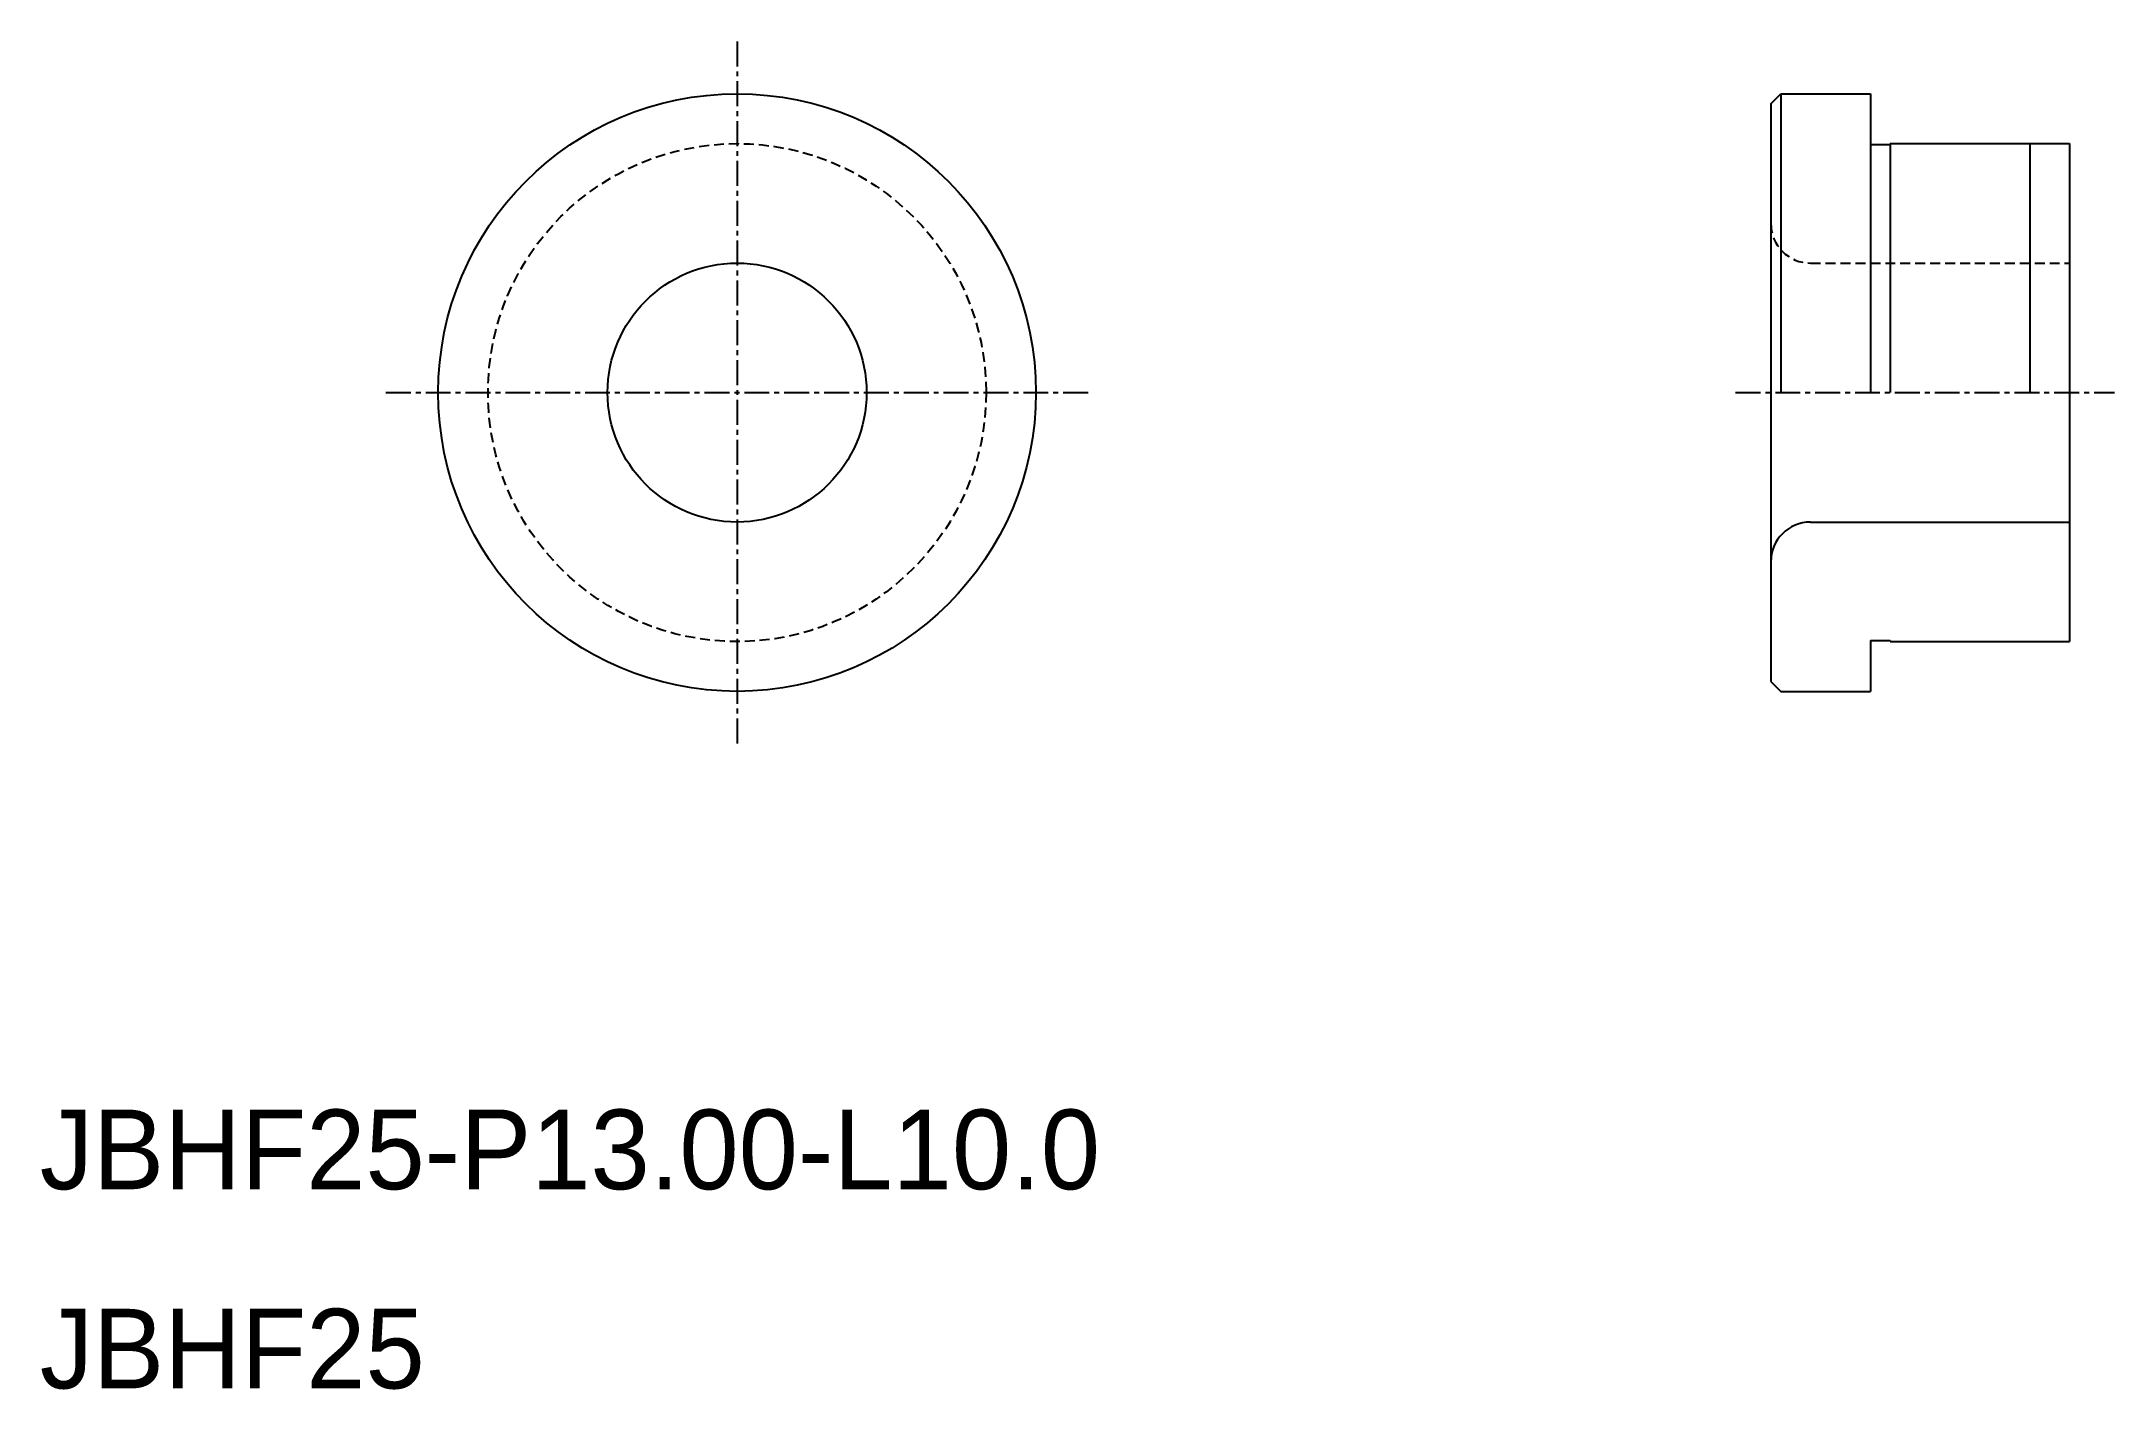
# Model space of a CAD drawing. Extents: x 10 to 114, y 10 to 78.
import ezdxf

# ---------------------------------------------------------------- set-up
doc = ezdxf.new("R2010")
doc.units = 0
doc.linetypes.add('CENTER', pattern=[2, 1.25, -0.25, 0.25, -0.25])
doc.linetypes.add('DASHED', pattern=[0.75, 0.5, -0.25])
doc.layers.get('0').update_dxf_attribs({"linetype": 'CONTINUOUS'})
doc.layers.add('CENTER', color=1, linetype='CENTER')

msp = doc.modelspace()

# ---------------------------------------------------------------- linework, layer by layer
at = {"color": 7, "linetype": 'CONTINUOUS'}
for p, q in [((96.89, 74.5), (97.39, 75)), ((97.39, 75), (97.39, 60)), ((97.39, 75), (101.89, 75)), ((101.89, 75), (101.89, 60)), ((96.89, 74.5), (96.89, 45.5)), ((101.89, 72.45), (102.89, 72.45)), ((102.89, 72.5), (111.89, 72.5)), ((102.89, 72.5), (102.89, 60)), ((109.89, 72.5), (109.89, 60)), ((111.89, 72.5), (111.89, 47.5)), ((102.14, 66.5), (102.14, 66.5)), ((105.39, 66.5), (105.39, 66.5)), ((98.89, 53.5), (111.89, 53.5)), ((101.89, 47.55), (101.89, 45)), ((101.89, 47.55), (102.89, 47.55)), ((102.89, 47.55), (102.89, 47.5)), ((102.89, 47.5), (111.89, 47.5)), ((96.89, 45.5), (97.39, 45)), ((97.39, 45), (101.89, 45))]:
    msp.add_line(p, q, dxfattribs=at)
at = {"color": 3, "linetype": 'DASHED'}
msp.add_line((98.89, 66.5), (111.89, 66.5), dxfattribs=at)
at = {"color": 7, "linetype": 'CONTINUOUS'}
for radius in [15, 6.5]:
    msp.add_circle((45, 60), radius, dxfattribs=at)
at = {"color": 3, "linetype": 'DASHED'}
msp.add_circle((45, 60), 12.5, dxfattribs=at)
msp.add_arc((98.89, 68.5), 2, 180, 270, dxfattribs=at)
at = {"color": 7, "linetype": 'CONTINUOUS'}
msp.add_arc((98.89, 51.5), 2, 90, 180, dxfattribs=at)
at = {"layer": 'CENTER', "color": 1, "linetype": 'CENTER'}
for p, q in [((45, 77.63), (45, 42.37)), ((27.37, 60), (62.63, 60)), ((95.12, 60), (114.14, 60))]:
    msp.add_line(p, q, dxfattribs=at)

# ---------------------------------------------------------------- texts
at = {"color": 7, "linetype": 'CONTINUOUS'}
for s, p in [('JBHF25-P13.00-L10.0', (10, 20)), ('JBHF25', (10, 10))]:
    msp.add_text(s, height=4, dxfattribs=at).set_placement(p)

doc.saveas('drawing.dxf')
